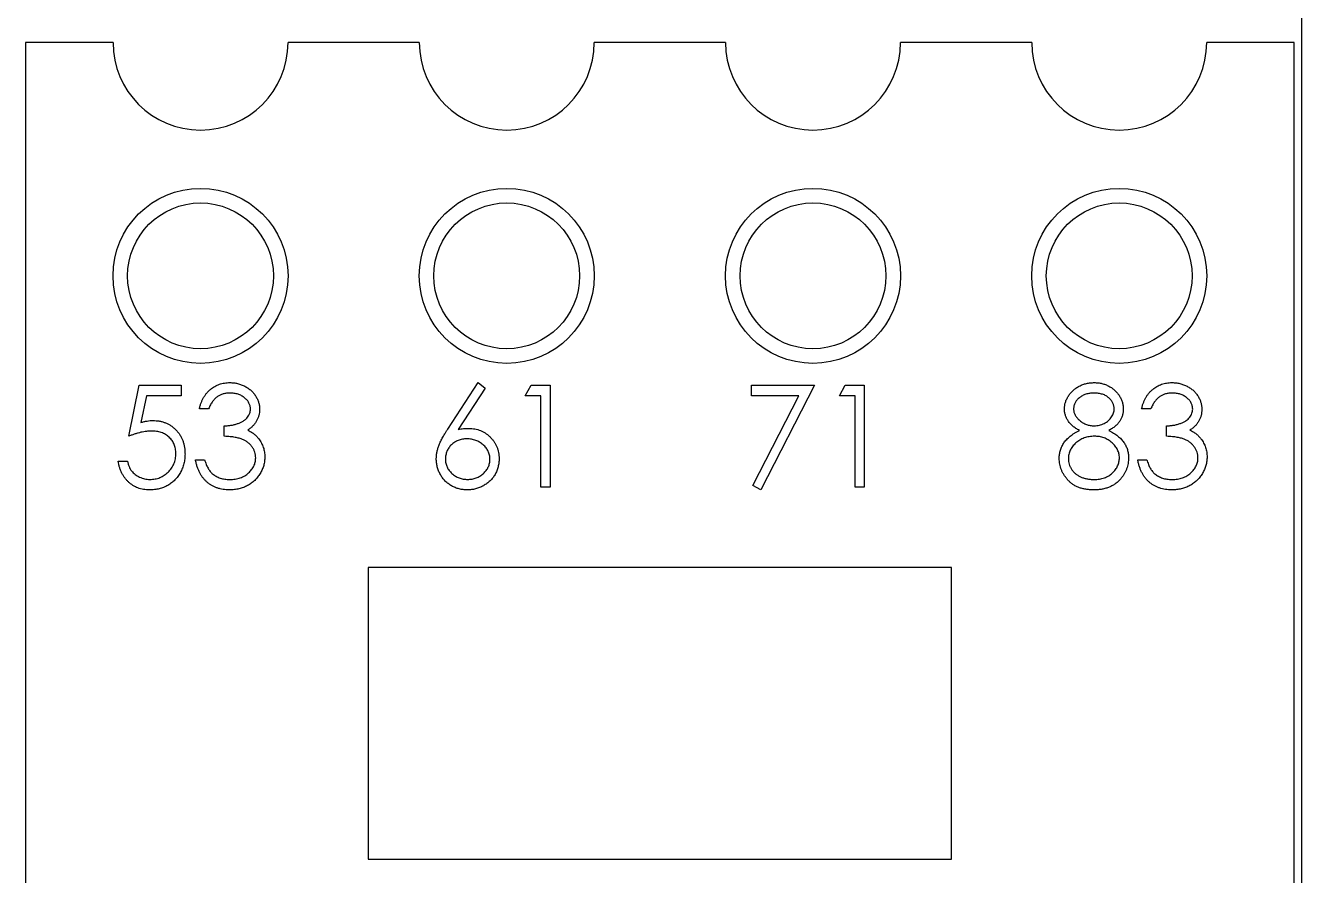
# Model space of a CAD drawing. Extents: x 325957 to 326957, y 371804 to 374004.
# Drawn here: x 326158.61 to 326202.36, y 372326.85 to 372355.99 of the extents above; entities that cross this region are included whole.
import ezdxf

# ---------------------------------------------------------------- set-up
doc = ezdxf.new("R2010")
doc.units = 0
doc.header["$MEASUREMENT"] = 0
doc.layers.add('PV-19A4', color=7, linetype='Continuous')

# ---------------------------------------------------------------- blocks, each defined once
blk = doc.blocks.new('Manufacturer上海良信PartName接触器SeriesNDC1ShellFrameLimitingCurrentRemarkPartTypeMinCurrent116MaxCurrent150PolesMinPower0MaxPower0LibType3DelFlgfalseUpdateDate2023-01-0100000')
at = {"layer": 'PV-19A4'}
for p, q in [((81.75, 68.5), (81.75, -68.5)), ((38, 55.5), (38, 9.5)), ((41, 55.5), (38, 55.5)), ((51.5, 55.5), (47, 55.5)), ((62, 55.5), (57.5, 55.5)), ((72.5, 55.5), (68, 55.5)), ((81.5, 55.5), (78.5, 55.5)), ((81.5, 9.5), (81.5, 55.5)), ((41.897, 43.75), (43.333, 43.75)), ((43.333, 43.75), (43.333, 43.391)), ((52.475, 42.243), (53.519, 43.84)), ((53.519, 43.84), (53.761, 43.65)), ((55.135, 43.391), (55.34, 43.75)), ((55.34, 43.75), (55.987, 43.75)), ((55.987, 43.75), (55.987, 40.25)), ((62.897, 43.391), (62.897, 43.75)), ((62.897, 43.75), (65.051, 43.75)), ((65.051, 43.75), (63.212, 40.16)), ((65.904, 43.391), (66.109, 43.75)), ((66.109, 43.75), (66.756, 43.75)), ((66.756, 43.75), (66.756, 40.25)), ((41.538, 42), (41.897, 43.75)), ((42.143, 43.391), (41.954, 42.47)), ((43.333, 43.391), (42.143, 43.391)), ((53.761, 43.65), (52.836, 42.236)), ((55.673, 43.391), (55.135, 43.391)), ((55.673, 40.25), (55.673, 43.391)), ((64.52, 43.391), (62.897, 43.391)), ((62.94, 40.31), (64.52, 43.391)), ((66.442, 43.391), (65.904, 43.391)), ((66.442, 40.25), (66.442, 43.391)), ((44.276, 42.942), (43.962, 42.942)), ((76.583, 42.942), (76.269, 42.942)), ((44.814, 42), (44.814, 42.359)), ((77.122, 42), (77.122, 42.359)), ((41.179, 41.147), (41.494, 41.147)), ((43.827, 41.192), (44.141, 41.192)), ((76.135, 41.192), (76.449, 41.192)), ((63.212, 40.16), (62.94, 40.31)), ((55.987, 40.25), (55.673, 40.25)), ((66.756, 40.25), (66.442, 40.25)), ((69.75, 37.5), (49.75, 37.5)), ((49.75, 37.5), (49.75, 27.5)), ((69.75, 27.5), (69.75, 37.5)), ((49.75, 27.5), (69.75, 27.5))]:
    blk.add_line(p, q, dxfattribs=at)
for centre, radius in [((44, 47.5), 3), ((54.5, 47.5), 3), ((65, 47.5), 3), ((75.5, 47.5), 3), ((44, 47.5), 2.5), ((54.5, 47.5), 2.5), ((65, 47.5), 2.5), ((75.5, 47.5), 2.5)]:
    blk.add_circle(centre, radius, dxfattribs=at)
for centre in [(44, 55.5), (54.5, 55.5), (65, 55.5), (75.5, 55.5)]:
    blk.add_arc(centre, 3, 180, 0, dxfattribs=at)
for points, knots in [([(43.962, 42.942), (43.97, 42.978), (43.987, 43.046), (44.021, 43.145), (44.059, 43.238), (44.105, 43.324), (44.154, 43.405), (44.211, 43.479), (44.272, 43.547), (44.34, 43.608), (44.411, 43.663), (44.487, 43.709), (44.565, 43.75), (44.646, 43.783), (44.731, 43.808), (44.819, 43.826), (44.91, 43.838), (44.972, 43.839), (45.003, 43.84)], [0, 0, 0, 0, 0.072625, 0.141977, 0.208985, 0.273957, 0.336889, 0.398745, 0.460116, 0.520825, 0.580994, 0.640152, 0.698622, 0.757271, 0.816427, 0.876254, 0.937165, 1, 1, 1, 1]), ([(45.003, 43.84), (45.049, 43.838), (45.139, 43.836), (45.272, 43.811), (45.4, 43.771), (45.522, 43.717), (45.635, 43.65), (45.736, 43.57), (45.823, 43.478), (45.896, 43.378), (45.953, 43.27), (45.995, 43.159), (46.021, 43.046), (46.024, 42.969), (46.026, 42.93)], [0, 0, 0, 0, 0.090254, 0.17854, 0.266093, 0.354631, 0.441886, 0.525747, 0.608114, 0.690197, 0.770821, 0.848326, 0.924012, 1, 1, 1, 1]), ([(73.622, 42.942), (73.623, 42.979), (73.627, 43.054), (73.653, 43.165), (73.697, 43.275), (73.756, 43.382), (73.829, 43.483), (73.917, 43.574), (74.018, 43.653), (74.13, 43.72), (74.251, 43.774), (74.379, 43.811), (74.512, 43.836), (74.602, 43.838), (74.648, 43.84)], [0, 0, 0, 0, 0.074058, 0.14887, 0.226668, 0.307735, 0.391157, 0.473929, 0.557928, 0.644989, 0.733364, 0.821092, 0.909287, 1, 1, 1, 1]), ([(74.648, 43.84), (74.692, 43.838), (74.78, 43.835), (74.909, 43.812), (75.032, 43.772), (75.15, 43.718), (75.259, 43.652), (75.356, 43.571), (75.441, 43.481), (75.511, 43.38), (75.57, 43.273), (75.61, 43.162), (75.636, 43.048), (75.639, 42.97), (75.641, 42.932)], [0, 0, 0, 0, 0.08941, 0.176306, 0.262626, 0.349446, 0.435498, 0.518928, 0.601355, 0.684256, 0.765807, 0.844877, 0.92228, 1, 1, 1, 1]), ([(76.269, 42.942), (76.278, 42.978), (76.294, 43.046), (76.329, 43.145), (76.367, 43.238), (76.412, 43.324), (76.462, 43.405), (76.518, 43.479), (76.58, 43.547), (76.648, 43.608), (76.719, 43.663), (76.794, 43.709), (76.872, 43.75), (76.954, 43.783), (77.039, 43.808), (77.127, 43.826), (77.218, 43.838), (77.28, 43.839), (77.311, 43.84)], [0, 0, 0, 0, 0.0726253, 0.1419766, 0.2089849, 0.2739569, 0.3368893, 0.398745, 0.4601159, 0.5208249, 0.5809945, 0.6401519, 0.6986225, 0.7572711, 0.8164267, 0.876254, 0.9371653, 1, 1, 1, 1]), ([(77.311, 43.84), (77.357, 43.838), (77.447, 43.836), (77.58, 43.811), (77.708, 43.771), (77.83, 43.717), (77.943, 43.65), (78.044, 43.57), (78.131, 43.478), (78.204, 43.378), (78.261, 43.27), (78.303, 43.159), (78.328, 43.046), (78.332, 42.969), (78.333, 42.93)], [0, 0, 0, 0, 0.090254, 0.17854, 0.266093, 0.354631, 0.441886, 0.525747, 0.608114, 0.690197, 0.770821, 0.848326, 0.924012, 1, 1, 1, 1]), ([(45.008, 43.481), (44.968, 43.479), (44.89, 43.477), (44.778, 43.453), (44.673, 43.415), (44.594, 43.37), (44.535, 43.325), (44.493, 43.286), (44.451, 43.242), (44.414, 43.192), (44.375, 43.138), (44.34, 43.077), (44.307, 43.012), (44.286, 42.966), (44.276, 42.942)], [0, 0, 0, 0, 0.122712, 0.239685, 0.351816, 0.463766, 0.520818, 0.579448, 0.640604, 0.705298, 0.773634, 0.844669, 0.920057, 1, 1, 1, 1]), ([(45.712, 42.932), (45.711, 42.95), (45.71, 42.986), (45.7, 43.04), (45.684, 43.091), (45.663, 43.141), (45.634, 43.188), (45.6, 43.234), (45.559, 43.278), (45.512, 43.318), (45.461, 43.357), (45.406, 43.39), (45.348, 43.418), (45.286, 43.441), (45.221, 43.459), (45.153, 43.471), (45.081, 43.479), (45.032, 43.48), (45.008, 43.481)], [0, 0, 0, 0, 0.055275, 0.109966, 0.163247, 0.218076, 0.273301, 0.330909, 0.390995, 0.454176, 0.518862, 0.583311, 0.648517, 0.715031, 0.782502, 0.852323, 0.924928, 1, 1, 1, 1]), ([(74.63, 43.481), (74.605, 43.48), (74.557, 43.479), (74.487, 43.472), (74.42, 43.459), (74.356, 43.442), (74.295, 43.419), (74.237, 43.391), (74.183, 43.358), (74.133, 43.321), (74.087, 43.28), (74.046, 43.237), (74.013, 43.191), (73.984, 43.145), (73.963, 43.095), (73.948, 43.044), (73.937, 42.991), (73.936, 42.955), (73.936, 42.937)], [0, 0, 0, 0, 0.075243, 0.147209, 0.216447, 0.284025, 0.350655, 0.415031, 0.47963, 0.544652, 0.608044, 0.667828, 0.725114, 0.780992, 0.835527, 0.889438, 0.944072, 1, 1, 1, 1]), ([(75.327, 42.944), (75.326, 42.96), (75.325, 42.993), (75.317, 43.042), (75.302, 43.09), (75.283, 43.137), (75.257, 43.182), (75.227, 43.227), (75.19, 43.27), (75.149, 43.313), (75.102, 43.352), (75.049, 43.387), (74.992, 43.416), (74.929, 43.44), (74.861, 43.458), (74.789, 43.472), (74.711, 43.479), (74.658, 43.48), (74.63, 43.481)], [0, 0, 0, 0, 0.050902, 0.101034, 0.151084, 0.203062, 0.256248, 0.310847, 0.368769, 0.430015, 0.49252, 0.556049, 0.621996, 0.690192, 0.761385, 0.836356, 0.915487, 1, 1, 1, 1]), ([(77.315, 43.481), (77.275, 43.479), (77.198, 43.477), (77.085, 43.453), (76.981, 43.415), (76.901, 43.37), (76.842, 43.325), (76.8, 43.286), (76.759, 43.242), (76.721, 43.192), (76.683, 43.138), (76.648, 43.077), (76.614, 43.012), (76.594, 42.966), (76.583, 42.942)], [0, 0, 0, 0, 0.1227119, 0.239685, 0.3518159, 0.4637661, 0.5208178, 0.5794483, 0.6406041, 0.7052975, 0.7736339, 0.8446694, 0.9200565, 1, 1, 1, 1]), ([(78.019, 42.932), (78.019, 42.95), (78.018, 42.986), (78.008, 43.04), (77.992, 43.091), (77.97, 43.141), (77.942, 43.188), (77.907, 43.234), (77.866, 43.278), (77.819, 43.318), (77.769, 43.357), (77.714, 43.39), (77.655, 43.418), (77.594, 43.441), (77.529, 43.459), (77.46, 43.471), (77.389, 43.479), (77.34, 43.48), (77.315, 43.481)], [0, 0, 0, 0, 0.055275, 0.109966, 0.163247, 0.218076, 0.273301, 0.330909, 0.390995, 0.454176, 0.518862, 0.583311, 0.648517, 0.715031, 0.782502, 0.852323, 0.924928, 1, 1, 1, 1]), ([(44.814, 42.359), (44.857, 42.36), (44.942, 42.361), (45.066, 42.379), (45.185, 42.403), (45.295, 42.44), (45.396, 42.482), (45.483, 42.532), (45.556, 42.588), (45.614, 42.649), (45.657, 42.716), (45.689, 42.785), (45.708, 42.857), (45.71, 42.907), (45.712, 42.932)], [0, 0, 0, 0, 0.110166, 0.215787, 0.318027, 0.417574, 0.51165, 0.596162, 0.672935, 0.74367, 0.810677, 0.874059, 0.936696, 1, 1, 1, 1]), ([(46.026, 42.93), (46.024, 42.893), (46.022, 42.821), (46.003, 42.715), (45.97, 42.616), (45.925, 42.522), (45.867, 42.434), (45.796, 42.352), (45.713, 42.276), (45.649, 42.233), (45.617, 42.21)], [0, 0, 0, 0, 0.128068, 0.250608, 0.37063, 0.490072, 0.610375, 0.734313, 0.863217, 1, 1, 1, 1]), ([(74.133, 42.2), (74.092, 42.222), (74.014, 42.265), (73.91, 42.344), (73.82, 42.429), (73.748, 42.522), (73.691, 42.622), (73.652, 42.725), (73.626, 42.832), (73.623, 42.905), (73.622, 42.942)], [0, 0, 0, 0, 0.14586, 0.282426, 0.41085, 0.535029, 0.654701, 0.770133, 0.884556, 1, 1, 1, 1]), ([(73.936, 42.937), (73.937, 42.918), (73.938, 42.882), (73.948, 42.829), (73.964, 42.777), (73.989, 42.726), (74.018, 42.676), (74.055, 42.628), (74.098, 42.582), (74.147, 42.537), (74.201, 42.495), (74.257, 42.459), (74.316, 42.428), (74.377, 42.403), (74.441, 42.383), (74.506, 42.369), (74.574, 42.361), (74.619, 42.359), (74.643, 42.359)], [0, 0, 0, 0, 0.054564, 0.107826, 0.161924, 0.21751, 0.274498, 0.334815, 0.397555, 0.464755, 0.532901, 0.600097, 0.665354, 0.731084, 0.796883, 0.863292, 0.930831, 1, 1, 1, 1]), ([(74.643, 42.359), (74.672, 42.36), (74.732, 42.362), (74.819, 42.378), (74.904, 42.403), (74.985, 42.438), (75.061, 42.482), (75.129, 42.534), (75.188, 42.593), (75.238, 42.659), (75.276, 42.73), (75.306, 42.8), (75.324, 42.872), (75.326, 42.92), (75.327, 42.944)], [0, 0, 0, 0, 0.08969, 0.178494, 0.266838, 0.356558, 0.445334, 0.530806, 0.614076, 0.697707, 0.779142, 0.855354, 0.928557, 1, 1, 1, 1]), ([(75.641, 42.932), (75.64, 42.894), (75.637, 42.819), (75.613, 42.711), (75.573, 42.609), (75.519, 42.513), (75.448, 42.424), (75.361, 42.342), (75.26, 42.265), (75.183, 42.222), (75.144, 42.2)], [0, 0, 0, 0, 0.121904, 0.239413, 0.35541, 0.472091, 0.592859, 0.718703, 0.854892, 1, 1, 1, 1]), ([(77.122, 42.359), (77.165, 42.36), (77.25, 42.361), (77.374, 42.379), (77.492, 42.403), (77.603, 42.44), (77.703, 42.482), (77.791, 42.532), (77.863, 42.588), (77.921, 42.649), (77.965, 42.716), (77.997, 42.785), (78.015, 42.857), (78.018, 42.907), (78.019, 42.932)], [0, 0, 0, 0, 0.110166, 0.215787, 0.318027, 0.417574, 0.51165, 0.596162, 0.672935, 0.74367, 0.810677, 0.874059, 0.936696, 1, 1, 1, 1]), ([(78.333, 42.93), (78.332, 42.893), (78.33, 42.821), (78.311, 42.715), (78.278, 42.616), (78.233, 42.522), (78.175, 42.434), (78.104, 42.352), (78.02, 42.276), (77.957, 42.233), (77.925, 42.21)], [0, 0, 0, 0, 0.128068, 0.250608, 0.37063, 0.490072, 0.610375, 0.734313, 0.863217, 1, 1, 1, 1]), ([(41.954, 42.47), (41.991, 42.481), (42.063, 42.501), (42.169, 42.523), (42.27, 42.536), (42.335, 42.538), (42.366, 42.538)], [0, 0, 0, 0, 0.275068, 0.532901, 0.773973, 1, 1, 1, 1]), ([(42.366, 42.538), (42.406, 42.538), (42.482, 42.536), (42.595, 42.52), (42.702, 42.495), (42.804, 42.46), (42.901, 42.415), (42.992, 42.359), (43.078, 42.293), (43.158, 42.218), (43.231, 42.135), (43.294, 42.046), (43.348, 41.951), (43.392, 41.85), (43.427, 41.744), (43.45, 41.632), (43.465, 41.515), (43.467, 41.434), (43.468, 41.394)], [0, 0, 0, 0, 0.065808, 0.129394, 0.190894, 0.251281, 0.310815, 0.370371, 0.430768, 0.492881, 0.555104, 0.616067, 0.677256, 0.73826, 0.800762, 0.864778, 0.931045, 1, 1, 1, 1]), ([(42.31, 42.179), (42.283, 42.179), (42.227, 42.178), (42.141, 42.169), (42.05, 42.155), (41.956, 42.135), (41.857, 42.109), (41.755, 42.079), (41.648, 42.042), (41.576, 42.014), (41.538, 42)], [0, 0, 0, 0, 0.102203, 0.2110233, 0.3250997, 0.4465021, 0.5737877, 0.7089007, 0.8503579, 1, 1, 1, 1]), ([(43.154, 41.407), (43.153, 41.435), (43.152, 41.49), (43.141, 41.57), (43.123, 41.646), (43.098, 41.718), (43.065, 41.787), (43.026, 41.851), (42.979, 41.911), (42.924, 41.966), (42.865, 42.017), (42.8, 42.06), (42.729, 42.097), (42.655, 42.128), (42.575, 42.151), (42.491, 42.168), (42.402, 42.177), (42.341, 42.179), (42.31, 42.179)], [0, 0, 0, 0, 0.065351, 0.127916, 0.18836, 0.247216, 0.30563, 0.36377, 0.422661, 0.482687, 0.5433, 0.604118, 0.664965, 0.727413, 0.791468, 0.858055, 0.927037, 1, 1, 1, 1]), ([(45.617, 42.21), (45.654, 42.192), (45.728, 42.157), (45.828, 42.087), (45.92, 42.006), (45.971, 41.943), (45.996, 41.912)], [0, 0, 0, 0, 0.2538796, 0.5030089, 0.7502911, 1, 1, 1, 1]), ([(52.083, 41.226), (52.085, 41.262), (52.087, 41.336), (52.104, 41.447), (52.131, 41.561), (52.161, 41.658), (52.193, 41.737), (52.22, 41.801), (52.253, 41.867), (52.288, 41.937), (52.329, 42.009), (52.373, 42.085), (52.423, 42.163), (52.457, 42.216), (52.475, 42.243)], [0, 0, 0, 0, 0.097818, 0.199726, 0.305276, 0.415811, 0.474472, 0.537274, 0.603657, 0.674299, 0.749834, 0.828598, 0.912378, 1, 1, 1, 1]), ([(52.836, 42.236), (52.898, 42.245), (53.018, 42.265), (53.14, 42.268), (53.199, 42.269)], [0, 0, 0, 0, 0.512659, 1, 1, 1, 1]), ([(53.199, 42.269), (53.234, 42.268), (53.304, 42.266), (53.407, 42.252), (53.506, 42.229), (53.6, 42.196), (53.691, 42.153), (53.777, 42.102), (53.859, 42.04), (53.936, 41.971), (54.006, 41.894), (54.069, 41.813), (54.121, 41.727), (54.163, 41.636), (54.196, 41.541), (54.22, 41.442), (54.234, 41.339), (54.236, 41.268), (54.237, 41.232)], [0, 0, 0, 0, 0.065231, 0.128405, 0.190067, 0.250943, 0.311546, 0.372863, 0.435024, 0.499072, 0.563091, 0.62551, 0.68668, 0.747283, 0.808563, 0.870742, 0.934341, 1, 1, 1, 1]), ([(73.442, 41.241), (73.443, 41.265), (73.444, 41.314), (73.452, 41.385), (73.465, 41.455), (73.482, 41.523), (73.505, 41.589), (73.534, 41.654), (73.566, 41.716), (73.605, 41.777), (73.649, 41.836), (73.699, 41.893), (73.756, 41.948), (73.819, 42.002), (73.888, 42.055), (73.964, 42.105), (74.045, 42.155), (74.103, 42.185), (74.133, 42.2)], [0, 0, 0, 0, 0.0588536, 0.1163155, 0.1726748, 0.2287804, 0.2845804, 0.3402565, 0.3966298, 0.4535073, 0.5123182, 0.5726484, 0.6360219, 0.7023629, 0.7714831, 0.8441845, 0.9200698, 1, 1, 1, 1]), ([(75.144, 42.2), (75.173, 42.185), (75.228, 42.156), (75.308, 42.109), (75.381, 42.059), (75.449, 42.01), (75.511, 41.958), (75.566, 41.904), (75.615, 41.849), (75.659, 41.792), (75.697, 41.734), (75.73, 41.673), (75.758, 41.611), (75.781, 41.546), (75.799, 41.48), (75.812, 41.411), (75.819, 41.341), (75.82, 41.294), (75.821, 41.269)], [0, 0, 0, 0, 0.079525, 0.1551, 0.22722, 0.295911, 0.362056, 0.42552, 0.485813, 0.544495, 0.60146, 0.657841, 0.713974, 0.769468, 0.82613, 0.882885, 0.940701, 1, 1, 1, 1]), ([(77.925, 42.21), (77.962, 42.192), (78.036, 42.157), (78.136, 42.087), (78.227, 42.006), (78.278, 41.943), (78.304, 41.912)], [0, 0, 0, 0, 0.25388, 0.503009, 0.750291, 1, 1, 1, 1]), ([(45.891, 41.26), (45.889, 41.292), (45.886, 41.357), (45.863, 41.453), (45.825, 41.545), (45.771, 41.632), (45.706, 41.713), (45.629, 41.785), (45.541, 41.845), (45.46, 41.886), (45.389, 41.914), (45.327, 41.933), (45.258, 41.948), (45.183, 41.963), (45.101, 41.976), (45.011, 41.986), (44.915, 41.994), (44.848, 41.998), (44.814, 42)], [0, 0, 0, 0, 0.066909, 0.133485, 0.201035, 0.271234, 0.34288, 0.413836, 0.485977, 0.56023, 0.599884, 0.644055, 0.691892, 0.744688, 0.801492, 0.862858, 0.929328, 1, 1, 1, 1]), ([(45.996, 41.912), (46.013, 41.889), (46.046, 41.843), (46.088, 41.769), (46.125, 41.695), (46.154, 41.618), (46.177, 41.539), (46.193, 41.458), (46.203, 41.374), (46.204, 41.318), (46.205, 41.29)], [0, 0, 0, 0, 0.128136, 0.254173, 0.378112, 0.501712, 0.623986, 0.747096, 0.872875, 1, 1, 1, 1]), ([(53.133, 41.91), (53.106, 41.909), (53.054, 41.908), (52.978, 41.899), (52.905, 41.883), (52.836, 41.861), (52.772, 41.832), (52.711, 41.797), (52.654, 41.755), (52.601, 41.708), (52.553, 41.656), (52.512, 41.601), (52.476, 41.543), (52.448, 41.482), (52.425, 41.419), (52.409, 41.353), (52.4, 41.284), (52.398, 41.237), (52.397, 41.213)], [0, 0, 0, 0, 0.070599, 0.137901, 0.203196, 0.26679, 0.329106, 0.390654, 0.452653, 0.515748, 0.577926, 0.63893, 0.698351, 0.757296, 0.816394, 0.876267, 0.936817, 1, 1, 1, 1]), ([(53.923, 41.213), (53.923, 41.237), (53.921, 41.284), (53.909, 41.353), (53.892, 41.419), (53.867, 41.483), (53.833, 41.543), (53.793, 41.601), (53.746, 41.657), (53.692, 41.708), (53.633, 41.755), (53.571, 41.797), (53.505, 41.832), (53.437, 41.861), (53.365, 41.882), (53.29, 41.899), (53.213, 41.908), (53.16, 41.909), (53.133, 41.91)], [0, 0, 0, 0, 0.061138, 0.119994, 0.178225, 0.236256, 0.294929, 0.354716, 0.41673, 0.480664, 0.545832, 0.609758, 0.672971, 0.736017, 0.799839, 0.864775, 0.931088, 1, 1, 1, 1]), ([(74.65, 42), (74.619, 41.999), (74.558, 41.998), (74.469, 41.986), (74.383, 41.969), (74.301, 41.944), (74.223, 41.911), (74.148, 41.871), (74.078, 41.824), (74.012, 41.77), (73.953, 41.712), (73.9, 41.65), (73.856, 41.586), (73.82, 41.52), (73.791, 41.451), (73.771, 41.379), (73.759, 41.306), (73.757, 41.255), (73.756, 41.23)], [0, 0, 0, 0, 0.071269, 0.139812, 0.206497, 0.271535, 0.336082, 0.400528, 0.464984, 0.53005, 0.594423, 0.655583, 0.714849, 0.772115, 0.828999, 0.885122, 0.942079, 1, 1, 1, 1]), ([(75.506, 41.263), (75.506, 41.287), (75.504, 41.334), (75.492, 41.404), (75.472, 41.471), (75.445, 41.537), (75.409, 41.6), (75.366, 41.662), (75.314, 41.721), (75.256, 41.777), (75.192, 41.829), (75.124, 41.875), (75.053, 41.914), (74.979, 41.945), (74.901, 41.97), (74.82, 41.987), (74.736, 41.998), (74.679, 41.999), (74.65, 42)], [0, 0, 0, 0, 0.057339, 0.113063, 0.169181, 0.225775, 0.283826, 0.343454, 0.405907, 0.471392, 0.538003, 0.603064, 0.667602, 0.732225, 0.797005, 0.863048, 0.930357, 1, 1, 1, 1]), ([(78.199, 41.26), (78.197, 41.292), (78.194, 41.357), (78.171, 41.453), (78.132, 41.545), (78.079, 41.632), (78.013, 41.713), (77.937, 41.785), (77.849, 41.845), (77.768, 41.886), (77.696, 41.914), (77.635, 41.933), (77.566, 41.948), (77.491, 41.963), (77.409, 41.976), (77.319, 41.986), (77.223, 41.994), (77.156, 41.998), (77.122, 42)], [0, 0, 0, 0, 0.066909, 0.133485, 0.201035, 0.271234, 0.34288, 0.413836, 0.485977, 0.56023, 0.599884, 0.644055, 0.691892, 0.744688, 0.801492, 0.862858, 0.929328, 1, 1, 1, 1]), ([(78.304, 41.912), (78.321, 41.889), (78.354, 41.843), (78.395, 41.769), (78.433, 41.695), (78.462, 41.618), (78.485, 41.539), (78.501, 41.458), (78.511, 41.374), (78.512, 41.318), (78.513, 41.29)], [0, 0, 0, 0, 0.128136, 0.254173, 0.378112, 0.501712, 0.623986, 0.747096, 0.872875, 1, 1, 1, 1]), ([(42.247, 40.16), (42.212, 40.161), (42.144, 40.162), (42.043, 40.177), (41.947, 40.197), (41.854, 40.228), (41.766, 40.266), (41.683, 40.314), (41.602, 40.369), (41.528, 40.434), (41.458, 40.505), (41.396, 40.582), (41.341, 40.664), (41.294, 40.751), (41.253, 40.843), (41.222, 40.94), (41.196, 41.042), (41.185, 41.112), (41.179, 41.147)], [0, 0, 0, 0, 0.065421, 0.128708, 0.190236, 0.250724, 0.310637, 0.370766, 0.431615, 0.493523, 0.555883, 0.617342, 0.678668, 0.740711, 0.802985, 0.866803, 0.932347, 1, 1, 1, 1]), ([(41.494, 41.147), (41.501, 41.114), (41.516, 41.05), (41.549, 40.96), (41.589, 40.879), (41.636, 40.808), (41.693, 40.745), (41.757, 40.69), (41.829, 40.64), (41.91, 40.598), (41.995, 40.562), (42.083, 40.538), (42.174, 40.522), (42.235, 40.52), (42.266, 40.519)], [0, 0, 0, 0, 0.094687, 0.181994, 0.264377, 0.34218, 0.418618, 0.496509, 0.577369, 0.661511, 0.746733, 0.831258, 0.915206, 1, 1, 1, 1]), ([(43.468, 41.394), (43.467, 41.365), (43.466, 41.308), (43.459, 41.224), (43.446, 41.142), (43.429, 41.061), (43.406, 40.983), (43.379, 40.906), (43.346, 40.831), (43.309, 40.757), (43.268, 40.687), (43.222, 40.622), (43.174, 40.56), (43.122, 40.502), (43.065, 40.448), (43.006, 40.4), (42.943, 40.354), (42.876, 40.314), (42.807, 40.277), (42.735, 40.247), (42.66, 40.219), (42.583, 40.198), (42.503, 40.181), (42.42, 40.169), (42.334, 40.161), (42.277, 40.161), (42.247, 40.16)], [0, 0, 0, 0, 0.044014, 0.087434, 0.130118, 0.172554, 0.214555, 0.256298, 0.298438, 0.340849, 0.382715, 0.423924, 0.464246, 0.504074, 0.543862, 0.583567, 0.623094, 0.663229, 0.703551, 0.743938, 0.784541, 0.82575, 0.867757, 0.910745, 0.954914, 1, 1, 1, 1]), ([(42.266, 40.519), (42.295, 40.52), (42.354, 40.522), (42.441, 40.534), (42.525, 40.553), (42.605, 40.582), (42.683, 40.617), (42.756, 40.661), (42.827, 40.713), (42.893, 40.772), (42.954, 40.837), (43.008, 40.906), (43.053, 40.98), (43.09, 41.058), (43.119, 41.14), (43.139, 41.225), (43.151, 41.315), (43.153, 41.376), (43.154, 41.407)], [0, 0, 0, 0, 0.064207, 0.126425, 0.18768, 0.248216, 0.308305, 0.369661, 0.431699, 0.495947, 0.559758, 0.622295, 0.683911, 0.745092, 0.80674, 0.869087, 0.93329, 1, 1, 1, 1]), ([(44.994, 40.16), (44.957, 40.161), (44.883, 40.163), (44.775, 40.175), (44.672, 40.196), (44.573, 40.225), (44.479, 40.261), (44.39, 40.306), (44.306, 40.36), (44.227, 40.422), (44.153, 40.491), (44.086, 40.569), (44.025, 40.654), (43.972, 40.747), (43.925, 40.847), (43.886, 40.955), (43.851, 41.071), (43.835, 41.151), (43.827, 41.192)], [0, 0, 0, 0, 0.065541, 0.128963, 0.190377, 0.250092, 0.308548, 0.366398, 0.424542, 0.48317, 0.542243, 0.601739, 0.662506, 0.724856, 0.789128, 0.856346, 0.926295, 1, 1, 1, 1]), ([(44.141, 41.192), (44.149, 41.165), (44.165, 41.113), (44.192, 41.038), (44.223, 40.968), (44.256, 40.905), (44.291, 40.847), (44.33, 40.795), (44.37, 40.748), (44.4, 40.722), (44.415, 40.709)], [0, 0, 0, 0, 0.14977, 0.291316, 0.425966, 0.55216, 0.671527, 0.786122, 0.895325, 1, 1, 1, 1]), ([(46.205, 41.29), (46.203, 41.241), (46.2, 41.143), (46.168, 40.998), (46.118, 40.857), (46.048, 40.722), (45.962, 40.596), (45.86, 40.483), (45.742, 40.386), (45.612, 40.304), (45.47, 40.239), (45.318, 40.194), (45.159, 40.165), (45.05, 40.162), (44.994, 40.16)], [0, 0, 0, 0, 0.079648, 0.158922, 0.239619, 0.322609, 0.406035, 0.487602, 0.569685, 0.653036, 0.737436, 0.822478, 0.909748, 1, 1, 1, 1]), ([(45, 40.519), (45.033, 40.52), (45.097, 40.521), (45.19, 40.532), (45.279, 40.548), (45.362, 40.573), (45.441, 40.604), (45.515, 40.643), (45.584, 40.688), (45.647, 40.739), (45.704, 40.796), (45.754, 40.855), (45.797, 40.916), (45.831, 40.98), (45.858, 41.047), (45.877, 41.116), (45.889, 41.187), (45.89, 41.235), (45.891, 41.26)], [0, 0, 0, 0, 0.076072, 0.148752, 0.218403, 0.28576, 0.350598, 0.414964, 0.478069, 0.541761, 0.60435, 0.664075, 0.721464, 0.777587, 0.832644, 0.887844, 0.94346, 1, 1, 1, 1]), ([(53.143, 40.16), (53.096, 40.162), (53.003, 40.165), (52.866, 40.192), (52.734, 40.235), (52.608, 40.296), (52.492, 40.372), (52.388, 40.463), (52.297, 40.568), (52.221, 40.687), (52.16, 40.815), (52.115, 40.947), (52.089, 41.085), (52.085, 41.179), (52.083, 41.226)], [0, 0, 0, 0, 0.084335, 0.167052, 0.249566, 0.33274, 0.415915, 0.497828, 0.580373, 0.6646, 0.749467, 0.83251, 0.915639, 1, 1, 1, 1]), ([(52.397, 41.213), (52.398, 41.19), (52.399, 41.143), (52.41, 41.075), (52.427, 41.009), (52.453, 40.946), (52.483, 40.885), (52.523, 40.829), (52.567, 40.773), (52.62, 40.722), (52.677, 40.674), (52.737, 40.633), (52.801, 40.597), (52.867, 40.569), (52.936, 40.547), (53.008, 40.531), (53.083, 40.522), (53.134, 40.52), (53.16, 40.519)], [0, 0, 0, 0, 0.061842, 0.121262, 0.180746, 0.239231, 0.298308, 0.358183, 0.420359, 0.484792, 0.549938, 0.613718, 0.676681, 0.739154, 0.8022, 0.86674, 0.93205, 1, 1, 1, 1]), ([(54.237, 41.232), (54.236, 41.183), (54.233, 41.087), (54.205, 40.947), (54.162, 40.813), (54.1, 40.688), (54.023, 40.572), (53.929, 40.469), (53.821, 40.377), (53.7, 40.301), (53.569, 40.238), (53.432, 40.193), (53.289, 40.165), (53.192, 40.162), (53.143, 40.16)], [0, 0, 0, 0, 0.085948, 0.169125, 0.250399, 0.33229, 0.413364, 0.494172, 0.576022, 0.660757, 0.745783, 0.830044, 0.914028, 1, 1, 1, 1]), ([(53.16, 40.519), (53.186, 40.52), (53.237, 40.522), (53.312, 40.531), (53.384, 40.547), (53.453, 40.569), (53.52, 40.597), (53.583, 40.633), (53.643, 40.675), (53.7, 40.722), (53.753, 40.773), (53.798, 40.828), (53.836, 40.886), (53.868, 40.946), (53.893, 41.009), (53.91, 41.075), (53.921, 41.143), (53.922, 41.19), (53.923, 41.213)], [0, 0, 0, 0, 0.067962, 0.133283, 0.197835, 0.260892, 0.323377, 0.38635, 0.449638, 0.514795, 0.57924, 0.641814, 0.701359, 0.760727, 0.819222, 0.878716, 0.938147, 1, 1, 1, 1]), ([(74.627, 40.16), (74.579, 40.161), (74.488, 40.164), (74.355, 40.179), (74.231, 40.205), (74.115, 40.242), (74.008, 40.289), (73.911, 40.348), (73.821, 40.417), (73.742, 40.496), (73.672, 40.581), (73.61, 40.669), (73.559, 40.759), (73.516, 40.851), (73.483, 40.945), (73.46, 41.042), (73.445, 41.141), (73.443, 41.207), (73.442, 41.241)], [0, 0, 0, 0, 0.078556, 0.152863, 0.22356, 0.290375, 0.355403, 0.418291, 0.480389, 0.543073, 0.604924, 0.664398, 0.721943, 0.778375, 0.83383, 0.888861, 0.944089, 1, 1, 1, 1]), ([(73.756, 41.23), (73.758, 41.199), (73.76, 41.136), (73.782, 41.044), (73.816, 40.955), (73.864, 40.869), (73.924, 40.789), (73.997, 40.72), (74.079, 40.658), (74.173, 40.608), (74.276, 40.568), (74.388, 40.54), (74.506, 40.522), (74.588, 40.52), (74.63, 40.519)], [0, 0, 0, 0, 0.074898, 0.148596, 0.224471, 0.302323, 0.381919, 0.461149, 0.542417, 0.626716, 0.714597, 0.804903, 0.900127, 1, 1, 1, 1]), ([(74.63, 40.519), (74.663, 40.52), (74.727, 40.521), (74.82, 40.532), (74.907, 40.549), (74.99, 40.574), (75.068, 40.604), (75.14, 40.644), (75.208, 40.688), (75.269, 40.741), (75.324, 40.798), (75.373, 40.857), (75.415, 40.919), (75.448, 40.983), (75.474, 41.05), (75.493, 41.119), (75.505, 41.19), (75.506, 41.239), (75.506, 41.263)], [0, 0, 0, 0, 0.0765589, 0.1491614, 0.2188268, 0.2855671, 0.3503131, 0.4141252, 0.4771792, 0.540368, 0.6022024, 0.6620337, 0.7199344, 0.7759074, 0.8311149, 0.8866674, 0.9425524, 1, 1, 1, 1]), ([(75.821, 41.269), (75.82, 41.236), (75.818, 41.169), (75.805, 41.071), (75.785, 40.975), (75.756, 40.882), (75.718, 40.793), (75.672, 40.707), (75.619, 40.623), (75.577, 40.571), (75.555, 40.544)], [0, 0, 0, 0, 0.128158, 0.253673, 0.377325, 0.499385, 0.622918, 0.745839, 0.871395, 1, 1, 1, 1]), ([(77.302, 40.16), (77.265, 40.161), (77.191, 40.163), (77.083, 40.175), (76.979, 40.196), (76.881, 40.225), (76.787, 40.261), (76.698, 40.306), (76.614, 40.36), (76.534, 40.422), (76.461, 40.491), (76.394, 40.569), (76.333, 40.654), (76.28, 40.747), (76.233, 40.847), (76.193, 40.955), (76.159, 41.071), (76.143, 41.151), (76.135, 41.192)], [0, 0, 0, 0, 0.065541, 0.128963, 0.190377, 0.250092, 0.308548, 0.366398, 0.424542, 0.48317, 0.542243, 0.601739, 0.662506, 0.724856, 0.789128, 0.856346, 0.926295, 1, 1, 1, 1]), ([(76.449, 41.192), (76.457, 41.165), (76.473, 41.113), (76.5, 41.038), (76.531, 40.968), (76.564, 40.905), (76.599, 40.847), (76.638, 40.795), (76.678, 40.748), (76.708, 40.722), (76.723, 40.709)], [0, 0, 0, 0, 0.14977, 0.291316, 0.425966, 0.55216, 0.671527, 0.786122, 0.895325, 1, 1, 1, 1]), ([(78.513, 41.29), (78.511, 41.241), (78.507, 41.143), (78.475, 40.998), (78.426, 40.857), (78.355, 40.722), (78.27, 40.596), (78.167, 40.483), (78.05, 40.386), (77.919, 40.304), (77.778, 40.239), (77.626, 40.194), (77.467, 40.165), (77.358, 40.162), (77.302, 40.16)], [0, 0, 0, 0, 0.0796483, 0.1589217, 0.2396195, 0.3226094, 0.4060346, 0.4876021, 0.5696846, 0.6530361, 0.7374357, 0.8224778, 0.9097477, 1, 1, 1, 1]), ([(77.308, 40.519), (77.34, 40.52), (77.404, 40.521), (77.498, 40.532), (77.587, 40.548), (77.67, 40.573), (77.749, 40.604), (77.822, 40.643), (77.891, 40.688), (77.955, 40.739), (78.012, 40.796), (78.062, 40.855), (78.104, 40.916), (78.139, 40.98), (78.166, 41.047), (78.184, 41.116), (78.197, 41.187), (78.198, 41.235), (78.199, 41.26)], [0, 0, 0, 0, 0.076072, 0.148752, 0.218403, 0.28576, 0.350598, 0.414964, 0.478069, 0.541761, 0.60435, 0.664075, 0.721464, 0.777587, 0.832644, 0.887844, 0.94346, 1, 1, 1, 1]), ([(44.415, 40.709), (44.435, 40.693), (44.474, 40.663), (44.538, 40.625), (44.605, 40.591), (44.677, 40.566), (44.752, 40.544), (44.831, 40.53), (44.914, 40.521), (44.971, 40.52), (45, 40.519)], [0, 0, 0, 0, 0.118271, 0.236178, 0.355663, 0.475904, 0.600127, 0.728608, 0.861313, 1, 1, 1, 1]), ([(76.723, 40.709), (76.742, 40.693), (76.782, 40.663), (76.845, 40.625), (76.912, 40.591), (76.984, 40.566), (77.059, 40.544), (77.139, 40.53), (77.222, 40.521), (77.279, 40.52), (77.308, 40.519)], [0, 0, 0, 0, 0.118271, 0.236178, 0.355663, 0.475904, 0.600127, 0.728608, 0.861313, 1, 1, 1, 1]), ([(75.555, 40.544), (75.528, 40.514), (75.472, 40.453), (75.378, 40.374), (75.274, 40.308), (75.161, 40.254), (75.039, 40.212), (74.909, 40.181), (74.771, 40.164), (74.675, 40.162), (74.627, 40.16)], [0, 0, 0, 0, 0.119283, 0.237093, 0.354796, 0.474576, 0.59746, 0.724926, 0.858883, 1, 1, 1, 1])]:
    blk.add_open_spline(points, degree=3, knots=knots, dxfattribs=at)

msp = doc.modelspace()

# ---------------------------------------------------------------- block references
msp.add_blockref('Manufacturer上海良信PartName接触器SeriesNDC1ShellFrameLimitingCurrentRemarkPartTypeMinCurrent116MaxCurrent150PolesMinPower0MaxPower0LibType3DelFlgfalseUpdateDate2023-01-0100000', (326120.606, 372299.907))

doc.saveas('drawing.dxf')
